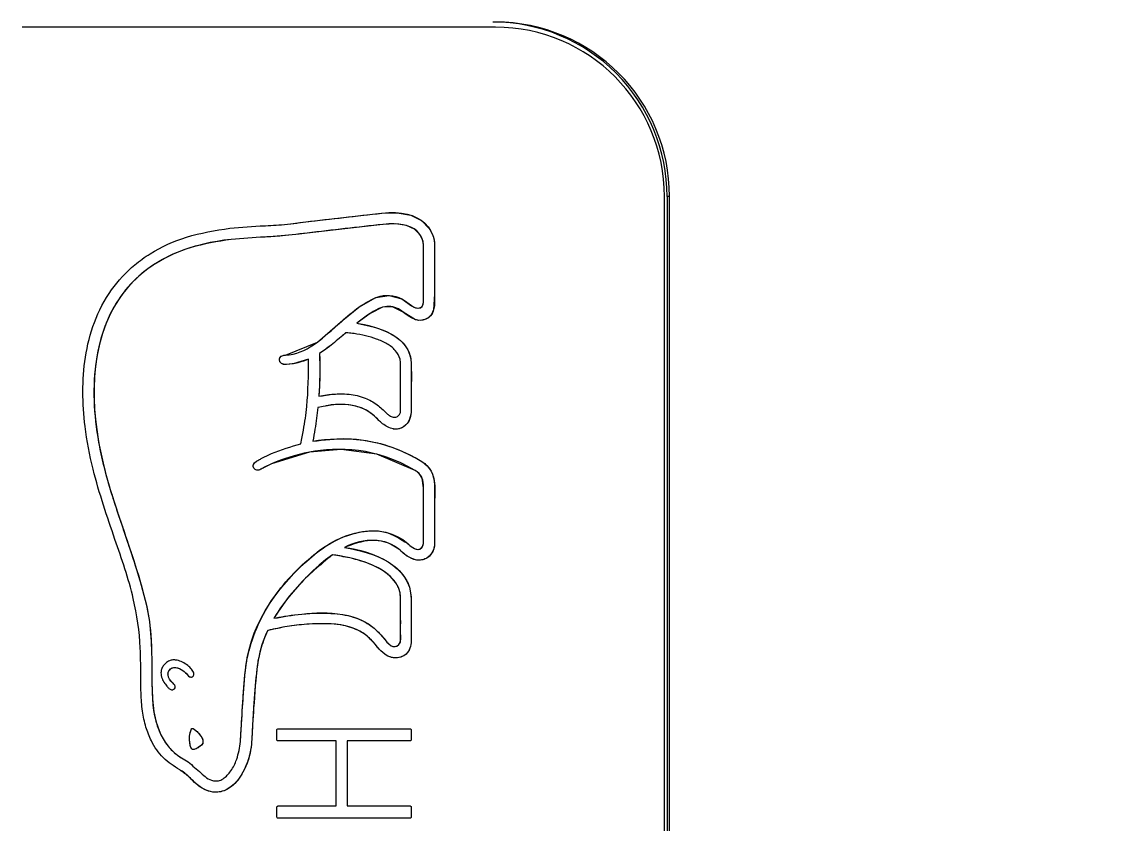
# Model space of a CAD drawing. Extents: x 2963 to 9049, y -570 to 1982.
# Drawn here: x 3362.66 to 3395.19, y 1216.27 to 1239.93 of the extents above; entities that cross this region are included whole.
import ezdxf

# ---------------------------------------------------------------- set-up
doc = ezdxf.new("R2010")
doc.units = 0
doc.header["$LTSCALE"] = 20
doc.header["$MEASUREMENT"] = 0
doc.layers.get('0').update_dxf_attribs({"linetype": 'CONTINUOUS'})
doc.layers.get('DEFPOINTS').update_dxf_attribs({"linetype": 'CONTINUOUS'})
doc.styles.get("Standard").update_dxf_attribs({"font": 'NanumGothic.ttf'})
doc.dimstyles.get("Standard").update_dxf_attribs({"dimtxt": 2.7, "dimasz": 2.5, "dimexe": 1.5, "dimexo": 1.5, "dimgap": 1.5, "dimtad": 1, "dimdec": 0, "dimlfac": 10, "dimzin": 0, "dimdsep": 46, "dimtxsty": 'Standard', "dimcen": 0, "dimclrt": 2, "dimadec": 0, "dimazin": 0, "dimtfac": 1, "dimtdec": 0, "dimtmove": 0, "dimatfit": 3, "dimfxl": 0, "dimtolj": 1, "dimtzin": 0, "dimarcsym": 0})

# ---------------------------------------------------------------- blocks, each defined once
blk = doc.blocks.new('*D41')
at = {"color": 3, "lineweight": -2}
for p, q in [((3121.307, 1203.622), (3121.307, 1534.653)), ((3855.188, 1203.622), (3855.188, 1534.653)), ((3145.307, 1528.653), (3831.188, 1528.653))]:
    blk.add_line(p, q, dxfattribs=at)
at = {"color": 3}
for points in [[(3145.307, 1532.653), (3145.307, 1524.653), (3121.307, 1528.653)], [(3831.188, 1532.653), (3831.188, 1524.653), (3855.188, 1528.653)]]:
    blk.add_solid(points, dxfattribs=at)
at = {"layer": 'DEFPOINTS', "color": 0}
for p in [(3855.188, 1528.653), (3121.307, 1201.822), (3855.188, 1201.822)]:
    blk.add_point(p, dxfattribs=at)
at = {"color": 2, "insert": (3488.248, 1553.735), "char_height": 24, "attachment_point": 5}
blk.add_mtext('\\A1;735', dxfattribs=at)
blk = doc.blocks.new('*D42')
at = {"color": 3, "lineweight": -2}
for p, q in [((3220.393, 1204.079), (3220.393, 1476.18)), ((3855.168, 1204.079), (3855.168, 1476.18)), ((3244.393, 1470.18), (3831.168, 1470.18))]:
    blk.add_line(p, q, dxfattribs=at)
at = {"color": 3}
for points in [[(3244.393, 1474.18), (3244.393, 1466.18), (3220.393, 1470.18)], [(3831.168, 1474.18), (3831.168, 1466.18), (3855.168, 1470.18)]]:
    blk.add_solid(points, dxfattribs=at)
at = {"layer": 'DEFPOINTS', "color": 0}
for p in [(3855.168, 1470.18), (3220.393, 1202.279, 0), (3855.168, 1202.279, 0)]:
    blk.add_point(p, dxfattribs=at)
at = {"color": 2, "insert": (3537.781, 1495.262), "char_height": 24, "attachment_point": 5}
blk.add_mtext('\\A1;635', dxfattribs=at)

msp = doc.modelspace()

# ---------------------------------------------------------------- linework, layer by layer
at = {"color": 7, "linetype": 'Continuous', "lineweight": 15}
for p, q in [((3376.619, 1239.779, 0), (3362.657, 1239.779, 0)), ((3376.619, 1239.779, 0), (3362.657, 1239.779, 0)), ((3381.606, 1169.779, 0), (3381.606, 1234.779, 0)), ((3381.606, 1169.779, 0), (3381.606, 1234.779, 0)), ((3381.683, 1234.779, 0), (3381.683, 1169.779, 0)), ((3381.755, 1234.779, 0), (3381.683, 1234.779, 0)), ((3381.755, 1169.779, 0), (3381.755, 1234.779, 0)), ((3368.789, 1233.848, 0), (3369.677, 1233.912, 0)), ((3368.789, 1233.848, 0), (3369.677, 1233.912, 0)), ((3369.691, 1233.58, 0), (3368.824, 1233.517, 0)), ((3369.691, 1233.58, 0), (3368.824, 1233.517, 0)), ((3374.139, 1219.04, 0), (3374.139, 1218.758, 0)), ((3374.139, 1219.04, 0), (3374.139, 1218.758, 0)), ((3371.923, 1216.8, 0), (3371.923, 1218.718, 0)), ((3371.923, 1216.8, 0), (3371.923, 1218.718, 0)), ((3372.249, 1218.718, 0), (3372.249, 1216.8, 0)), ((3372.249, 1218.718, 0), (3372.249, 1216.8, 0)), ((3374.139, 1216.761, 0), (3374.139, 1216.478, 0)), ((3374.139, 1216.761, 0), (3374.139, 1216.478, 0))]:
    msp.add_line(p, q, dxfattribs=at)
at = {"color": 7, "linetype": 'Continuous', "lineweight": 15, "elevation": 0, "flags": 128}
for points in [[(3371.023, 1234.034), (3372.652, 1234.22), (3373.263, 1234.288), (3373.725, 1234.303), (3374.124, 1234.232), (3374.444, 1234.07), (3374.677, 1233.83), (3374.77, 1233.643), (3374.812, 1233.485), (3374.823, 1233.393), (3374.824, 1233.371), (3374.824, 1233.366), (3374.824, 1233.365), (3374.824, 1233.365), (3374.824, 1233.364), (3374.824, 1233.364), (3374.824, 1233.364), (3374.824, 1233.364), (3374.824, 1233.364), (3374.824, 1232.311), (3374.824, 1231.897), (3374.798, 1231.437), (3374.738, 1231.303), (3374.635, 1231.198), (3374.538, 1231.15), (3374.405, 1231.124), (3374.265, 1231.144), (3373.901, 1231.371), (3373.582, 1231.528), (3373.285, 1231.515), (3372.922, 1231.329), (3372.534, 1231.046)], [(3371.11, 1229.986), (3370.655, 1229.847), (3370.458, 1229.823), (3370.365, 1229.83), (3370.311, 1229.854), (3370.273, 1229.891), (3370.257, 1229.923), (3370.249, 1229.958), (3370.25, 1229.995), (3370.261, 1230.026), (3370.288, 1230.058), (3370.327, 1230.08), (3370.379, 1230.096), (3370.403, 1230.099), (3370.414, 1230.1), (3370.419, 1230.101), (3370.421, 1230.101), (3370.422, 1230.101), (3370.422, 1230.101), (3370.422, 1230.101), (3370.422, 1230.101), (3370.423, 1230.101), (3370.423, 1230.101), (3371.374, 1230.488), (3372.118, 1231.13), (3372.593, 1231.512), (3373.096, 1231.8), (3373.482, 1231.863), (3373.856, 1231.767), (3374.148, 1231.558), (3374.214, 1231.518), (3374.28, 1231.493), (3374.343, 1231.487), (3374.384, 1231.493), (3374.428, 1231.512), (3374.46, 1231.542), (3374.481, 1231.581), (3374.494, 1231.65), (3374.495, 1231.76), (3374.495, 1231.956), (3374.495, 1232.305), (3374.495, 1232.899), (3374.495, 1233.161), (3374.495, 1233.276), (3374.495, 1233.366), (3374.491, 1233.408), (3374.476, 1233.481), (3374.392, 1233.659), (3374.233, 1233.817), (3373.993, 1233.926), (3373.679, 1233.974), (3373.3, 1233.959), (3372.691, 1233.89), (3371.068, 1233.704)], [(3374.033, 1224.539), (3374.033, 1224.539), (3374.033, 1224.539), (3374.033, 1224.539), (3374.033, 1224.538), (3374.034, 1224.538), (3374.036, 1224.536), (3374.043, 1224.53), (3374.062, 1224.512), (3374.118, 1224.468), (3374.251, 1224.388), (3374.303, 1224.373), (3374.35, 1224.371), (3374.39, 1224.381), (3374.437, 1224.411), (3374.469, 1224.453), (3374.495, 1224.541), (3374.495, 1224.722), (3374.495, 1225.023), (3374.495, 1225.561), (3374.495, 1226.182), (3374.457, 1226.476), (3374.366, 1226.608), (3374.308, 1226.659), (3374.279, 1226.679), (3374.265, 1226.688), (3374.259, 1226.692), (3374.256, 1226.693), (3374.255, 1226.694), (3374.254, 1226.694), (3374.254, 1226.694), (3374.254, 1226.695), (3374.254, 1226.695), (3373.126, 1227.177), (3372.065, 1227.321), (3371.132, 1227.237), (3370.018, 1226.892), (3369.703, 1226.735)], [(3371.923, 1218.718), (3370.964, 1218.718), (3370.542, 1218.718), (3370.356, 1218.718), (3370.274, 1218.718), (3370.21, 1218.718), (3370.195, 1218.721), (3370.183, 1218.73), (3370.173, 1218.744), (3370.172, 1218.752), (3370.171, 1218.755), (3370.171, 1218.757), (3370.171, 1218.757), (3370.171, 1218.758), (3370.171, 1218.758), (3370.171, 1218.758), (3370.171, 1218.758), (3370.171, 1218.758), (3370.171, 1218.758), (3370.171, 1218.916), (3370.171, 1218.986), (3370.171, 1219.04), (3370.174, 1219.055), (3370.183, 1219.067), (3370.197, 1219.076), (3370.204, 1219.078), (3370.207, 1219.078), (3370.209, 1219.078), (3370.21, 1219.078), (3370.21, 1219.078), (3370.21, 1219.078), (3370.21, 1219.078), (3370.21, 1219.078), (3370.21, 1219.078), (3370.21, 1219.078), (3372.388, 1219.078), (3373.346, 1219.078), (3373.767, 1219.078), (3373.953, 1219.078), (3374.034, 1219.078), (3374.098, 1219.078), (3374.114, 1219.075), (3374.127, 1219.067), (3374.136, 1219.055), (3374.139, 1219.04)], [(3371.923, 1218.718), (3370.964, 1218.718), (3370.542, 1218.718), (3370.356, 1218.718), (3370.274, 1218.718), (3370.21, 1218.718), (3370.195, 1218.721), (3370.183, 1218.73), (3370.173, 1218.744), (3370.172, 1218.752), (3370.171, 1218.755), (3370.171, 1218.757), (3370.171, 1218.757), (3370.171, 1218.758), (3370.171, 1218.758), (3370.171, 1218.758), (3370.171, 1218.758), (3370.171, 1218.758), (3370.171, 1218.758), (3370.171, 1218.916), (3370.171, 1218.986), (3370.171, 1219.04), (3370.174, 1219.055), (3370.183, 1219.067), (3370.197, 1219.076), (3370.204, 1219.078), (3370.207, 1219.078), (3370.209, 1219.078), (3370.21, 1219.078), (3370.21, 1219.078), (3370.21, 1219.078), (3370.21, 1219.078), (3370.21, 1219.078), (3370.21, 1219.078), (3370.21, 1219.078), (3372.388, 1219.078), (3373.346, 1219.078), (3373.767, 1219.078), (3373.953, 1219.078), (3374.034, 1219.078), (3374.098, 1219.078), (3374.114, 1219.075), (3374.127, 1219.067), (3374.136, 1219.055), (3374.139, 1219.04)], [(3374.139, 1218.758), (3374.136, 1218.742), (3374.127, 1218.73), (3374.112, 1218.721), (3374.105, 1218.719), (3374.101, 1218.718), (3374.1, 1218.718), (3374.099, 1218.718), (3374.099, 1218.718), (3374.099, 1218.718), (3374.099, 1218.718), (3374.099, 1218.718), (3374.098, 1218.718), (3374.098, 1218.718), (3372.249, 1218.718)], [(3374.139, 1218.758), (3374.136, 1218.742), (3374.127, 1218.73), (3374.112, 1218.721), (3374.105, 1218.719), (3374.101, 1218.718), (3374.1, 1218.718), (3374.099, 1218.718), (3374.099, 1218.718), (3374.099, 1218.718), (3374.099, 1218.718), (3374.099, 1218.718), (3374.098, 1218.718), (3374.098, 1218.718), (3372.249, 1218.718)], [(3374.139, 1216.478), (3374.136, 1216.464), (3374.127, 1216.451), (3374.112, 1216.442), (3374.105, 1216.44), (3374.101, 1216.44), (3374.1, 1216.439), (3374.099, 1216.439), (3374.099, 1216.439), (3374.099, 1216.439), (3374.099, 1216.439), (3374.099, 1216.439), (3374.098, 1216.439), (3374.098, 1216.439), (3371.921, 1216.439), (3370.963, 1216.439), (3370.541, 1216.439), (3370.356, 1216.439), (3370.274, 1216.439), (3370.21, 1216.439), (3370.195, 1216.443), (3370.183, 1216.451), (3370.173, 1216.465), (3370.172, 1216.472), (3370.171, 1216.476), (3370.171, 1216.477), (3370.171, 1216.478), (3370.171, 1216.478), (3370.171, 1216.478), (3370.171, 1216.478), (3370.171, 1216.478), (3370.171, 1216.478), (3370.171, 1216.478), (3370.171, 1216.637), (3370.171, 1216.706), (3370.171, 1216.761), (3370.174, 1216.775), (3370.183, 1216.788), (3370.197, 1216.797), (3370.204, 1216.799), (3370.208, 1216.8), (3370.209, 1216.8), (3370.21, 1216.8), (3370.21, 1216.8), (3370.21, 1216.8), (3370.21, 1216.8), (3370.21, 1216.8), (3370.21, 1216.8), (3370.21, 1216.8), (3371.923, 1216.8)], [(3374.139, 1216.478), (3374.136, 1216.464), (3374.127, 1216.451), (3374.112, 1216.442), (3374.105, 1216.44), (3374.101, 1216.44), (3374.1, 1216.439), (3374.099, 1216.439), (3374.099, 1216.439), (3374.099, 1216.439), (3374.099, 1216.439), (3374.099, 1216.439), (3374.098, 1216.439), (3374.098, 1216.439), (3371.921, 1216.439), (3370.963, 1216.439), (3370.541, 1216.439), (3370.356, 1216.439), (3370.274, 1216.439), (3370.21, 1216.439), (3370.195, 1216.443), (3370.183, 1216.451), (3370.173, 1216.465), (3370.172, 1216.472), (3370.171, 1216.476), (3370.171, 1216.477), (3370.171, 1216.478), (3370.171, 1216.478), (3370.171, 1216.478), (3370.171, 1216.478), (3370.171, 1216.478), (3370.171, 1216.478), (3370.171, 1216.478), (3370.171, 1216.637), (3370.171, 1216.706), (3370.171, 1216.761), (3370.174, 1216.775), (3370.183, 1216.788), (3370.197, 1216.797), (3370.204, 1216.799), (3370.208, 1216.8), (3370.209, 1216.8), (3370.21, 1216.8), (3370.21, 1216.8), (3370.21, 1216.8), (3370.21, 1216.8), (3370.21, 1216.8), (3370.21, 1216.8), (3370.21, 1216.8), (3371.923, 1216.8)]]:
    msp.add_lwpolyline(points, dxfattribs=at)
at = {"color": 7, "linetype": 'Continuous', "lineweight": 15}
for centre, radius, start, end in [((3376.54, 1234.786, 0), 5.143, 359.9238, 89.924), ((3376.612, 1234.786, 0), 5.143, 359.9239, 89.9239), ((3376.613, 1234.785, 0), 4.993, 359.9241, 89.9237), ((3376.613, 1234.785, 0), 4.993, 359.9241, 89.9237)]:
    msp.add_arc(centre, radius, start, end, dxfattribs=at)
for points, knots in [([(3342.997, 1393.179, 0), (3354.764, 1394.118, 0), (3378.301, 1395.996, 0), (3413.685, 1397.613, 0), (3449.151, 1398.394, 0), (3484.683, 1398.351, 0), (3520.264, 1397.625, 0), (3555.77, 1396.265, 0), (3590.189, 1394.308, 0), (3625.509, 1391.709, 0), (3660.783, 1388.526, 0), (3688.207, 1385.439, 0), (3707.869, 1383.206, 0), (3719.775, 1381.877, 0), (3731.65, 1380.294, 0), (3743.43, 1378.261, 0), (3755.052, 1375.568, 0), (3766.172, 1372.062, 0), (3776.71, 1367.725, 0), (3786.75, 1362.706, 0), (3796.449, 1356.879, 0), (3805.173, 1350.709, 0), (3812.844, 1344.345, 0), (3819.507, 1337.798, 0), (3825.636, 1330.629, 0), (3831.132, 1322.959, 0), (3835.909, 1314.921, 0), (3839.998, 1306.508, 0), (3843.404, 1297.692, 0), (3846.444, 1286.959, 0), (3848.974, 1274.442, 0), (3851.188, 1260.232, 0), (3853.184, 1243.471, 0), (3854.838, 1224.153, 0), (3855.058, 1209.57, 0), (3855.168, 1202.279, 0)], [0, 0, 0, 0, 0.055948, 0.111906, 0.167857, 0.224078, 0.280305, 0.336528, 0.392478, 0.448429, 0.504379, 0.56033, 0.579219, 0.598169, 0.617111, 0.635994, 0.654811, 0.673611, 0.691182, 0.708753, 0.726738, 0.744723, 0.759304, 0.773884, 0.788886, 0.803888, 0.818476, 0.833063, 0.848083, 0.863103, 0.885747, 0.908412, 0.931074, 0.965537, 1, 1, 1, 1]), ([(3395.19, 1306.475, 0), (3393.776, 1306.4, 0), (3392.363, 1306.324, 0), (3390.349, 1306.212, 0), (3389.749, 1306.178, 0), (3388.548, 1306.109, 0), (3387.948, 1306.074, 0), (3386.147, 1305.969, 0), (3384.947, 1305.897, 0), (3381.346, 1305.676, 0), (3378.946, 1305.522, 0), (3371.748, 1305.041, 0), (3366.95, 1304.694, 0), (3360.955, 1304.227, 0), (3359.757, 1304.132, 0), (3357.959, 1303.988, 0), (3357.36, 1303.93, 0), (3356.166, 1303.793, 0), (3355.57, 1303.713, 0), (3352.597, 1303.261, 0), (3350.246, 1302.726, 0), (3345.645, 1301.323, 0), (3343.393, 1300.454, 0), (3340.13, 1298.914, 0), (3339.061, 1298.361, 0), (3337.488, 1297.474, 0), (3336.97, 1297.169, 0), (3335.943, 1296.54, 0), (3335.436, 1296.217, 0), (3332.929, 1294.553, 0), (3331.02, 1293.077, 0), (3327.434, 1289.863, 0), (3325.756, 1288.126, 0), (3322.669, 1284.427, 0), (3321.26, 1282.466, 0), (3318.737, 1278.36, 0), (3317.624, 1276.216, 0), (3315.718, 1271.787, 0), (3314.925, 1269.505, 0), (3313.676, 1264.847, 0), (3313.219, 1262.473, 0), (3312.865, 1259.48, 0), (3312.805, 1258.88, 0), (3312.707, 1257.679, 0), (3312.658, 1257.077, 0), (3312.562, 1255.876, 0), (3312.515, 1255.274, 0), (3312.446, 1254.373, 0), (3312.423, 1254.072, 0), (3312.378, 1253.472, 0), (3312.355, 1253.171, 0), (3312.154, 1250.465, 0), (3311.988, 1248.06, 0), (3311.529, 1240.84, 0), (3311.274, 1236.025, 0), (3310.661, 1221.57, 0), (3310.456, 1211.924, 0), (3310.456, 1202.279, 0)], [0.7121402, 0.7121402, 0.7121402, 0.7121402, 0.719641, 0.719641, 0.7228269, 0.7228269, 0.7260128, 0.7260128, 0.7323846, 0.7323846, 0.7451281, 0.7451281, 0.7706153, 0.7706153, 0.7769871, 0.7769871, 0.780173, 0.780173, 0.7833589, 0.7833589, 0.7961025, 0.7961025, 0.8088461, 0.8088461, 0.8152179, 0.8152179, 0.8184038, 0.8184038, 0.8215897, 0.8215897, 0.8343333, 0.8343333, 0.8470769, 0.8470769, 0.8598205, 0.8598205, 0.8725641, 0.8725641, 0.8853077, 0.8853077, 0.8980513, 0.8980513, 0.9012372, 0.9012372, 0.9044231, 0.9044231, 0.907609, 0.907609, 0.9092019, 0.9092019, 0.9107949, 0.9107949, 0.9235384, 0.9235384, 0.9490256, 0.9490256, 1, 1, 1, 1]), ([(3371.023, 1234.034, 0), (3371.772, 1234.12, 0), (3372.521, 1234.206, 0), (3373.271, 1234.289, 0), (3373.845, 1234.352, 0), (3374.257, 1234.254, 0), (3374.827, 1233.726, 0), (3374.824, 1233.376, 0), (3374.824, 1233.364, 0), (3374.824, 1232.79, 0), (3374.824, 1232.215, 0), (3374.824, 1231.64, 0), (3374.824, 1231.415, 0), (3374.743, 1231.192, 0), (3374.481, 1231.134, 0), (3374.142, 1231.06, 0), (3373.939, 1231.422, 0), (3373.656, 1231.509, 0), (3373.496, 1231.558, 0), (3373.328, 1231.546, 0), (3373.178, 1231.475, 0), (3372.959, 1231.37, 0), (3372.725, 1231.198, 0), (3372.534, 1231.046, 0)], [0, 0, 0, 0, 0.3217188, 0.3217188, 0.3217188, 0.3939994, 0.3939994, 0.46628, 0.46628, 0.46628, 0.7108776, 0.7108776, 0.7108776, 0.7831582, 0.7831582, 0.7831582, 0.8554388, 0.8554388, 0.8554388, 0.9277194, 0.9277194, 0.9277194, 0.9999992, 0.9999992, 0.9999992, 0.9999992]), ([(3369.677, 1233.912, 0), (3369.89, 1233.922, 0), (3370.34, 1233.943, 0), (3370.787, 1234.003, 0), (3371.023, 1234.034, 0)], [0, 0, 0, 0, 0.471162, 1, 1, 1, 1]), ([(3371.11, 1229.986, 0), (3370.909, 1229.899, 0), (3370.692, 1229.839, 0), (3370.449, 1229.822, 0), (3370.333, 1229.814, 0), (3370.252, 1229.875, 0), (3370.244, 1230.058, 0), (3370.333, 1230.096, 0), (3370.423, 1230.101, 0), (3371.054, 1230.134, 0), (3371.496, 1230.575, 0), (3371.956, 1230.986, 0), (3372.279, 1231.275, 0), (3372.614, 1231.575, 0), (3373.038, 1231.775, 0), (3373.274, 1231.886, 0), (3373.538, 1231.891, 0), (3374.01, 1231.717, 0), (3374.155, 1231.487, 0), (3374.332, 1231.487, 0), (3374.453, 1231.486, 0), (3374.495, 1231.568, 0), (3374.495, 1231.672, 0), (3374.495, 1232.237, 0), (3374.495, 1232.801, 0), (3374.495, 1233.366, 0), (3374.495, 1233.376, 0), (3374.492, 1233.589, 0), (3374.104, 1233.941, 0), (3373.77, 1234.012, 0), (3373.305, 1233.96, 0), (3372.559, 1233.876, 0), (3371.813, 1233.79, 0), (3371.068, 1233.704, 0)], [0, 0, 0, 0, 0.056325, 0.056325, 0.056325, 0.112651, 0.112651, 0.168976, 0.168976, 0.168976, 0.225301, 0.225301, 0.225301, 0.281627, 0.281627, 0.281627, 0.337952, 0.337952, 0.394278, 0.394278, 0.394278, 0.450603, 0.450603, 0.450603, 0.637828, 0.637828, 0.637828, 0.694154, 0.694154, 0.750479, 0.750479, 0.750479, 1, 1, 1, 1]), ([(3367.309, 1217.865, 0), (3367.139, 1217.974, 0), (3366.795, 1218.193, 0), (3366.48, 1218.662, 0), (3366.295, 1219.138, 0), (3366.194, 1219.614, 0), (3366.163, 1220.08, 0), (3366.156, 1220.702, 0), (3366.164, 1221.637, 0), (3365.962, 1223.048, 0), (3365.478, 1224.423, 0), (3365.048, 1225.684, 0), (3364.717, 1226.788, 0), (3364.439, 1228.241, 0), (3364.417, 1229.725, 0), (3364.753, 1231.089, 0), (3365.245, 1232.033, 0), (3365.853, 1232.689, 0), (3366.596, 1233.223, 0), (3367.534, 1233.649, 0), (3368.356, 1233.779, 0), (3368.789, 1233.848, 0)], [0, 0, 0, 0, 0.031713, 0.063849, 0.086985, 0.112266, 0.140208, 0.160701, 0.210342, 0.287821, 0.384064, 0.44004, 0.498202, 0.565996, 0.673198, 0.729153, 0.786354, 0.839348, 0.868778, 0.930854, 1, 1, 1, 1]), ([(3367.309, 1217.865, 0), (3367.139, 1217.974, 0), (3366.795, 1218.193, 0), (3366.48, 1218.662, 0), (3366.295, 1219.138, 0), (3366.194, 1219.614, 0), (3366.163, 1220.08, 0), (3366.156, 1220.702, 0), (3366.164, 1221.637, 0), (3365.962, 1223.048, 0), (3365.478, 1224.423, 0), (3365.048, 1225.684, 0), (3364.717, 1226.788, 0), (3364.439, 1228.241, 0), (3364.417, 1229.725, 0), (3364.753, 1231.089, 0), (3365.245, 1232.033, 0), (3365.853, 1232.689, 0), (3366.596, 1233.223, 0), (3367.534, 1233.649, 0), (3368.356, 1233.779, 0), (3368.789, 1233.848, 0)], [0, 0, 0, 0, 0.031713, 0.063849, 0.086985, 0.112266, 0.140208, 0.160701, 0.210342, 0.287821, 0.384064, 0.44004, 0.498202, 0.565996, 0.673198, 0.729153, 0.786354, 0.839348, 0.868778, 0.930854, 1, 1, 1, 1]), ([(3371.068, 1233.704, 0), (3370.774, 1233.667, 0), (3370.316, 1233.609, 0), (3369.856, 1233.588, 0), (3369.691, 1233.58, 0)], [0, 0, 0, 0, 0.642447, 1, 1, 1, 1]), ([(3368.824, 1233.517, 0), (3367.684, 1233.391, 0), (3366.768, 1233.027, 0), (3366.103, 1232.432, 0), (3364.666, 1231.149, 0), (3364.656, 1229.108, 0), (3364.901, 1227.621, 0), (3365.054, 1226.69, 0), (3365.364, 1225.781, 0), (3365.664, 1224.9, 0), (3365.921, 1224.146, 0), (3366.186, 1223.367, 0), (3366.356, 1222.572, 0), (3366.478, 1222, 0), (3366.481, 1221.307, 0), (3366.485, 1220.696, 0), (3366.487, 1220.51, 0), (3366.489, 1220.325, 0), (3366.493, 1220.139, 0), (3366.518, 1219.148, 0), (3366.844, 1218.483, 0), (3367.46, 1218.159, 0), (3367.475, 1218.152, 0), (3367.49, 1218.144, 0), (3367.504, 1218.136, 0)], [0, 0, 0, 0, 0.1390248, 0.1390248, 0.1390248, 0.2780496, 0.2780496, 0.2780496, 0.4170744, 0.4170744, 0.4170744, 0.5560992, 0.5560992, 0.5560992, 0.695124, 0.695124, 0.695124, 0.8472279, 0.8472279, 0.8472279, 0.9862527, 0.9862527, 0.9862527, 0.9999967, 0.9999967, 0.9999967, 0.9999967]), ([(3368.824, 1233.517, 0), (3368.418, 1233.453, 0), (3367.65, 1233.333, 0), (3366.772, 1232.939, 0), (3366.082, 1232.447, 0), (3365.519, 1231.842, 0), (3365.063, 1230.965, 0), (3364.707, 1229.513, 0), (3364.797, 1227.85, 0), (3365.238, 1226.139, 0), (3365.7, 1224.804, 0), (3366.126, 1223.521, 0), (3366.447, 1222.311, 0), (3366.481, 1221.345, 0), (3366.485, 1220.743, 0), (3366.488, 1220.447, 0), (3366.49, 1220.302, 0), (3366.492, 1220.211, 0), (3366.493, 1220.17, 0), (3366.493, 1220.153, 0), (3366.493, 1220.145, 0), (3366.493, 1220.141, 0), (3366.493, 1220.14, 0), (3366.493, 1220.139, 0), (3366.515, 1219.89, 0), (3366.54, 1219.428, 0), (3366.745, 1218.865, 0), (3367.014, 1218.484, 0), (3367.264, 1218.267, 0), (3367.439, 1218.171, 0), (3367.504, 1218.136, 0)], [0, 0, 0, 0, 0.067679, 0.128077, 0.156571, 0.207302, 0.262913, 0.317602, 0.452125, 0.531264, 0.60887, 0.684651, 0.754398, 0.814077, 0.843169, 0.853676, 0.862923, 0.866991, 0.868781, 0.869569, 0.869915, 0.870068, 0.870135, 0.870164, 0.870188, 0.911274, 0.946094, 0.967152, 0.987655, 1, 1, 1, 1]), ([(3372.209, 1230.764, 0), (3372.208, 1230.764, 0), (3372.207, 1230.764, 0), (3372.206, 1230.763, 0), (3372.205, 1230.761, 0), (3372.202, 1230.759, 0), (3372.196, 1230.753, 0), (3372.185, 1230.744, 0), (3372.166, 1230.727, 0), (3372.13, 1230.696, 0), (3372.066, 1230.639, 0), (3371.945, 1230.536, 0), (3371.734, 1230.36, 0), (3371.546, 1230.231, 0), (3371.429, 1230.151, 0)], [0, 0, 0, 0, 0.001067, 0.002452, 0.004136, 0.00811, 0.015218, 0.028007, 0.051078, 0.092949, 0.169714, 0.311421, 0.570214, 1, 1, 1, 1]), ([(3372.209, 1230.764, 0), (3372.208, 1230.764, 0), (3372.207, 1230.764, 0), (3371.977, 1230.559, 0), (3371.673, 1230.301, 0), (3371.429, 1230.151, 0)], [0.000017, 0.000017, 0.000017, 0.000017, 0.003423, 0.003423, 1, 1, 1, 1]), ([(3373.403, 1228.392, 0), (3373.409, 1228.386, 0), (3373.426, 1228.37, 0), (3373.472, 1228.334, 0), (3373.53, 1228.296, 0), (3373.599, 1228.27, 0), (3373.657, 1228.268, 0), (3373.709, 1228.281, 0), (3373.754, 1228.308, 0), (3373.789, 1228.344, 0), (3373.813, 1228.388, 0), (3373.826, 1228.444, 0), (3373.821, 1228.575, 0), (3373.826, 1228.849, 0), (3373.823, 1229.252, 0), (3373.824, 1229.591, 0), (3373.824, 1229.783, 0), (3373.825, 1229.872, 0), (3373.809, 1230.034, 0), (3373.674, 1230.262, 0), (3373.419, 1230.449, 0), (3373.011, 1230.629, 0), (3372.616, 1230.716, 0), (3372.314, 1230.754, 0), (3372.233, 1230.762, 0), (3372.214, 1230.764, 0), (3372.209, 1230.764, 0)], [0, 0, 0, 0, 0.006612, 0.017738, 0.043799, 0.059039, 0.073249, 0.086685, 0.099771, 0.112014, 0.124389, 0.13716, 0.15535, 0.223188, 0.344328, 0.460477, 0.479836, 0.489515, 0.527917, 0.601833, 0.680753, 0.765271, 0.938031, 0.985134, 0.996244, 1, 1, 1, 1]), ([(3373.403, 1228.392, 0), (3373.409, 1228.386, 0), (3373.426, 1228.37, 0), (3373.472, 1228.334, 0), (3373.53, 1228.296, 0), (3373.599, 1228.27, 0), (3373.657, 1228.268, 0), (3373.709, 1228.281, 0), (3373.754, 1228.308, 0), (3373.789, 1228.344, 0), (3373.813, 1228.388, 0), (3373.826, 1228.444, 0), (3373.821, 1228.575, 0), (3373.826, 1228.849, 0), (3373.823, 1229.252, 0), (3373.824, 1229.591, 0), (3373.824, 1229.783, 0), (3373.825, 1229.872, 0), (3373.809, 1230.034, 0), (3373.674, 1230.262, 0), (3373.419, 1230.449, 0), (3373.011, 1230.629, 0), (3372.616, 1230.716, 0), (3372.314, 1230.754, 0), (3372.233, 1230.762, 0), (3372.214, 1230.764, 0), (3372.209, 1230.764, 0)], [0, 0, 0, 0, 0.006612, 0.017738, 0.043799, 0.059039, 0.073249, 0.086685, 0.099771, 0.112014, 0.124389, 0.13716, 0.15535, 0.223188, 0.344328, 0.460477, 0.479836, 0.489515, 0.527917, 0.601833, 0.680753, 0.765271, 0.938031, 0.985134, 0.996244, 1, 1, 1, 1]), ([(3372.534, 1231.046, 0), (3372.881, 1230.974, 0), (3373.41, 1230.863, 0), (3373.901, 1230.487, 0), (3374.059, 1230.221, 0), (3374.122, 1230.039, 0), (3374.156, 1229.513, 0), (3374.12, 1228.949, 0), (3374.143, 1228.36, 0), (3374.061, 1228.115, 0), (3373.914, 1227.978, 0), (3373.787, 1227.924, 0), (3373.684, 1227.914, 0), (3373.631, 1227.918, 0), (3373.609, 1227.923, 0), (3373.605, 1227.924, 0), (3373.604, 1227.924, 0)], [0, 0, 0, 0, 0.238395, 0.363324, 0.404546, 0.447104, 0.492929, 0.759976, 0.830652, 0.892329, 0.927599, 0.963981, 0.984397, 0.997179, 0.999798, 1, 1, 1, 1]), ([(3372.534, 1231.046, 0), (3373.076, 1230.959, 0), (3374.133, 1230.694, 0), (3374.133, 1229.84, 0), (3374.133, 1229.393, 0), (3374.133, 1228.945, 0), (3374.133, 1228.497, 0), (3374.133, 1228.291, 0), (3374.08, 1228.139, 0), (3373.979, 1228.042, 0), (3373.804, 1227.873, 0), (3373.606, 1227.923, 0), (3373.604, 1227.924, 0)], [0.0000011, 0.0000011, 0.0000011, 0.0000011, 0.1775105, 0.1775105, 0.1775105, 0.6454283, 0.6454283, 0.6454283, 0.8229388, 0.8229388, 0.8229388, 0.9995292, 0.9995292, 0.9995292, 0.9995292]), ([(3371.429, 1230.151, 0), (3371.436, 1229.91, 0), (3371.45, 1229.488, 0), (3371.422, 1229.068, 0), (3371.41, 1228.887, 0)], [0, 0, 0, 0, 0.570691, 1, 1, 1, 1]), ([(3370.882, 1227.487, 0), (3370.909, 1227.622, 0), (3370.979, 1227.986, 0), (3371.098, 1228.816, 0), (3371.105, 1229.518, 0), (3371.11, 1229.986, 0)], [0, 0, 0, 0, 0.1637787, 0.4422556, 1, 1, 1, 1]), ([(3370.882, 1227.487, 0), (3370.909, 1227.622, 0), (3370.979, 1227.986, 0), (3371.098, 1228.816, 0), (3371.105, 1229.518, 0), (3371.11, 1229.986, 0)], [0, 0, 0, 0, 0.1637787, 0.4422556, 1, 1, 1, 1]), ([(3371.41, 1228.887, 0), (3371.49, 1228.9, 0), (3371.602, 1228.917, 0), (3371.713, 1228.936, 0), (3371.744, 1228.942, 0)], [0, 0, 0, 0, 0.716407, 1, 1, 1, 1]), ([(3371.744, 1228.942, 0), (3371.813, 1228.948, 0), (3371.908, 1228.956, 0), (3372.094, 1228.961, 0), (3372.373, 1228.951, 0), (3372.758, 1228.864, 0), (3373.131, 1228.657, 0), (3373.315, 1228.477, 0), (3373.403, 1228.392, 0)], [0, 0, 0, 0, 0.114219, 0.156291, 0.307138, 0.575187, 0.799514, 1, 1, 1, 1]), ([(3371.744, 1228.942, 0), (3371.813, 1228.948, 0), (3371.908, 1228.956, 0), (3372.094, 1228.961, 0), (3372.373, 1228.951, 0), (3372.758, 1228.864, 0), (3373.131, 1228.657, 0), (3373.315, 1228.477, 0), (3373.403, 1228.392, 0)], [0, 0, 0, 0, 0.114219, 0.156291, 0.307138, 0.575187, 0.799514, 1, 1, 1, 1]), ([(3371.383, 1228.561, 0), (3371.357, 1228.347, 0), (3371.317, 1228.013, 0), (3371.255, 1227.682, 0), (3371.233, 1227.563, 0)], [0, 0, 0, 0, 0.640658, 1, 1, 1, 1]), ([(3371.383, 1228.561, 0), (3371.357, 1228.347, 0), (3371.317, 1228.013, 0), (3371.255, 1227.682, 0), (3371.233, 1227.563, 0)], [0, 0, 0, 0, 0.640658, 1, 1, 1, 1]), ([(3371.777, 1228.63, 0), (3371.777, 1228.63, 0), (3371.777, 1228.63, 0), (3371.777, 1228.63, 0), (3371.777, 1228.63, 0), (3371.776, 1228.63, 0), (3371.774, 1228.629, 0), (3371.766, 1228.628, 0), (3371.745, 1228.624, 0), (3371.687, 1228.614, 0), (3371.563, 1228.593, 0), (3371.454, 1228.574, 0), (3371.383, 1228.561, 0)], [0, 0, 0, 0, 0.0000771, 0.0002274, 0.0006799, 0.0021125, 0.0064135, 0.0194039, 0.0583866, 0.1702173, 0.4591145, 1, 1, 1, 1]), ([(3371.777, 1228.63, 0), (3371.777, 1228.63, 0), (3371.777, 1228.63, 0), (3371.777, 1228.63, 0), (3371.777, 1228.63, 0), (3371.776, 1228.63, 0), (3371.774, 1228.629, 0), (3371.766, 1228.628, 0), (3371.745, 1228.624, 0), (3371.687, 1228.614, 0), (3371.563, 1228.593, 0), (3371.454, 1228.574, 0), (3371.383, 1228.561, 0)], [0, 0, 0, 0, 0.0000771, 0.0002274, 0.0006799, 0.0021125, 0.0064135, 0.0194039, 0.0583866, 0.1702173, 0.4591145, 1, 1, 1, 1]), ([(3373.179, 1228.175, 0), (3373.123, 1228.232, 0), (3372.995, 1228.364, 0), (3372.722, 1228.538, 0), (3372.381, 1228.633, 0), (3372.052, 1228.653, 0), (3371.861, 1228.637, 0), (3371.777, 1228.63, 0)], [0, 0, 0, 0, 0.15443, 0.358573, 0.624451, 0.836738, 1, 1, 1, 1]), ([(3373.179, 1228.175, 0), (3373.017, 1228.346, 0), (3372.729, 1228.646, 0), (3372.059, 1228.646, 0), (3371.972, 1228.646, 0), (3371.879, 1228.64, 0), (3371.777, 1228.63, 0)], [0.0000062, 0.0000062, 0.0000062, 0.0000062, 0.5, 0.5, 0.5, 1, 1, 1, 1]), ([(3373.604, 1227.924, 0), (3373.548, 1227.94, 0), (3373.434, 1227.972, 0), (3373.307, 1228.065, 0), (3373.225, 1228.132, 0), (3373.189, 1228.165, 0), (3373.18, 1228.173, 0), (3373.179, 1228.175, 0)], [0, 0, 0, 0, 0.350103, 0.702984, 0.93131, 0.984884, 1, 1, 1, 1]), ([(3373.604, 1227.924, 0), (3373.548, 1227.94, 0), (3373.434, 1227.972, 0), (3373.307, 1228.065, 0), (3373.225, 1228.132, 0), (3373.189, 1228.165, 0), (3373.18, 1228.173, 0), (3373.179, 1228.175, 0)], [0, 0, 0, 0, 0.350103, 0.702984, 0.93131, 0.984884, 1, 1, 1, 1]), ([(3374.033, 1224.539, 0), (3374.033, 1224.539, 0), (3374.211, 1224.37, 0), (3374.447, 1224.37, 0), (3374.495, 1224.477, 0), (3374.495, 1224.548, 0), (3374.495, 1225.121, 0), (3374.495, 1225.693, 0), (3374.495, 1226.459, 0), (3374.419, 1226.595, 0), (3374.254, 1226.695, 0), (3371.972, 1228.074, 0), (3369.727, 1226.749, 0), (3369.703, 1226.735, 0)], [0, 0, 0, 0, 0.135664, 0.135664, 0.271331, 0.271331, 0.271331, 0.728665, 0.728665, 0.864333, 0.864333, 0.864333, 1, 1, 1, 1]), ([(3369.56, 1226.963, 0), (3369.566, 1226.967, 0), (3369.583, 1226.977, 0), (3369.633, 1227.007, 0), (3369.776, 1227.085, 0), (3370.188, 1227.283, 0), (3370.589, 1227.401, 0), (3370.882, 1227.487, 0)], [0, 0, 0, 0, 0.014686, 0.042051, 0.122953, 0.357381, 1, 1, 1, 1]), ([(3369.56, 1226.963, 0), (3369.566, 1226.967, 0), (3369.583, 1226.977, 0), (3369.633, 1227.007, 0), (3369.776, 1227.085, 0), (3370.188, 1227.283, 0), (3370.589, 1227.401, 0), (3370.882, 1227.487, 0)], [0, 0, 0, 0, 0.014686, 0.042051, 0.122953, 0.357381, 1, 1, 1, 1]), ([(3371.233, 1227.563, 0), (3372.12, 1227.718, 0), (3373.263, 1227.679, 0), (3374.424, 1226.979, 0), (3374.685, 1226.821, 0), (3374.824, 1226.574, 0), (3374.824, 1226.266, 0), (3374.824, 1225.691, 0), (3374.824, 1225.117, 0), (3374.824, 1224.542, 0), (3374.824, 1224.34, 0), (3374.703, 1224.087, 0), (3374.113, 1224.019, 0), (3373.815, 1224.341, 0), (3373.814, 1224.343, 0)], [0, 0, 0, 0, 0.135496, 0.135496, 0.135496, 0.270993, 0.270993, 0.270993, 0.729242, 0.729242, 0.729242, 0.864738, 0.864738, 1, 1, 1, 1]), ([(3371.233, 1227.563, 0), (3371.567, 1227.602, 0), (3372.28, 1227.685, 0), (3373.285, 1227.516, 0), (3374.033, 1227.197, 0), (3374.479, 1226.965, 0), (3374.722, 1226.72, 0), (3374.868, 1226.318, 0), (3374.811, 1225.771, 0), (3374.829, 1225.184, 0), (3374.82, 1224.764, 0), (3374.828, 1224.484, 0), (3374.787, 1224.318, 0), (3374.695, 1224.181, 0), (3374.572, 1224.094, 0), (3374.439, 1224.05, 0), (3374.288, 1224.048, 0), (3374.093, 1224.115, 0), (3373.944, 1224.22, 0), (3373.843, 1224.312, 0), (3373.819, 1224.337, 0), (3373.814, 1224.343, 0)], [0, 0, 0, 0, 0.138415, 0.295682, 0.413287, 0.474479, 0.501262, 0.553913, 0.643499, 0.724856, 0.79645, 0.816381, 0.840357, 0.865462, 0.882658, 0.901659, 0.92258, 0.943661, 0.985712, 0.996894, 1, 1, 1, 1]), ([(3369.703, 1226.735, 0), (3369.626, 1226.688, 0), (3369.532, 1226.702, 0), (3369.455, 1226.832, 0), (3369.481, 1226.916, 0), (3369.56, 1226.963, 0)], [0, 0, 0, 0, 0.5, 0.5, 0.9999797, 0.9999797, 0.9999797, 0.9999797]), ([(3369.703, 1226.735, 0), (3369.684, 1226.726, 0), (3369.646, 1226.707, 0), (3369.585, 1226.706, 0), (3369.53, 1226.724, 0), (3369.49, 1226.765, 0), (3369.472, 1226.818, 0), (3369.48, 1226.874, 0), (3369.509, 1226.927, 0), (3369.542, 1226.951, 0), (3369.56, 1226.963, 0)], [0, 0, 0, 0, 0.139592, 0.268226, 0.388335, 0.506241, 0.622869, 0.738304, 0.861827, 1, 1, 1, 1]), ([(3369.095, 1218.632, 0), (3369.107, 1218.83, 0), (3369.118, 1219.027, 0), (3369.13, 1219.225, 0), (3369.168, 1219.874, 0), (3369.214, 1220.682, 0), (3369.3, 1221.17, 0), (3369.539, 1222.517, 0), (3370.504, 1223.568, 0), (3372.062, 1224.879, 0), (3373.264, 1225.231, 0), (3374.033, 1224.539, 0)], [0, 0, 0, 0, 0.27971, 0.27971, 0.27971, 0.519806, 0.519806, 0.519806, 0.759903, 0.759903, 1, 1, 1, 1]), ([(3369.095, 1218.632, 0), (3369.1, 1218.72, 0), (3369.111, 1218.897, 0), (3369.138, 1219.367, 0), (3369.185, 1220.083, 0), (3369.258, 1221.329, 0), (3369.863, 1222.828, 0), (3370.896, 1223.943, 0), (3371.827, 1224.636, 0), (3372.574, 1224.909, 0), (3373.382, 1224.959, 0), (3373.816, 1224.678, 0), (3374.033, 1224.539, 0)], [0, 0, 0, 0, 0.028697, 0.057394, 0.152902, 0.261599, 0.461431, 0.661536, 0.748987, 0.8359, 0.918194, 1, 1, 1, 1]), ([(3373.814, 1224.343, 0), (3373.686, 1224.43, 0), (3373.427, 1224.607, 0), (3372.828, 1224.675, 0), (3372.423, 1224.524, 0), (3372.168, 1224.429, 0)], [0, 0, 0, 0, 0.2634773, 0.5355745, 1, 1, 1, 1]), ([(3372.168, 1224.429, 0), (3372.618, 1224.335, 0), (3373.287, 1224.194, 0), (3373.874, 1223.686, 0), (3374.051, 1223.36, 0), (3374.12, 1223.143, 0), (3374.152, 1222.643, 0), (3374.121, 1222.134, 0), (3374.142, 1221.629, 0), (3374.094, 1221.401, 0), (3373.956, 1221.239, 0), (3373.803, 1221.178, 0), (3373.667, 1221.165, 0), (3373.536, 1221.179, 0), (3373.371, 1221.258, 0), (3373.249, 1221.361, 0), (3373.177, 1221.44, 0), (3373.161, 1221.46, 0), (3373.157, 1221.465, 0), (3373.156, 1221.466, 0), (3373.156, 1221.466, 0), (3373.156, 1221.466, 0)], [0, 0, 0, 0, 0.255348, 0.380292, 0.421303, 0.463344, 0.50799, 0.702179, 0.750957, 0.793243, 0.829971, 0.866085, 0.882983, 0.907417, 0.939423, 0.984939, 0.996663, 0.999261, 0.999826, 0.999954, 1, 1, 1, 1]), ([(3372.168, 1224.429, 0), (3372.976, 1224.326, 0), (3374.133, 1223.901, 0), (3374.133, 1222.909, 0), (3374.133, 1222.505, 0), (3374.133, 1222.1, 0), (3374.133, 1221.515, 0), (3374.084, 1221.375, 0), (3373.897, 1221.2, 0), (3373.77, 1221.159, 0), (3373.63, 1221.17, 0), (3373.371, 1221.19, 0), (3373.158, 1221.463, 0), (3373.156, 1221.466, 0)], [0, 0, 0, 0, 0.156715, 0.156715, 0.156715, 0.529854, 0.529854, 0.68657, 0.68657, 0.843285, 0.843285, 0.843285, 1, 1, 1, 1]), ([(3371.811, 1224.208, 0), (3371.452, 1223.91, 0), (3370.849, 1223.41, 0), (3370.334, 1222.73, 0), (3370.126, 1222.404, 0), (3370.09, 1222.343, 0), (3370.087, 1222.338, 0), (3370.087, 1222.338, 0)], [0, 0, 0, 0, 0.545742, 0.915983, 0.994253, 0.999601, 1, 1, 1, 1]), ([(3373.396, 1221.662, 0), (3373.397, 1221.66, 0), (3373.401, 1221.655, 0), (3373.412, 1221.642, 0), (3373.439, 1221.611, 0), (3373.49, 1221.562, 0), (3373.566, 1221.507, 0), (3373.656, 1221.496, 0), (3373.726, 1221.522, 0), (3373.774, 1221.562, 0), (3373.809, 1221.613, 0), (3373.837, 1221.723, 0), (3373.82, 1221.878, 0), (3373.827, 1222.167, 0), (3373.823, 1222.453, 0), (3373.824, 1222.709, 0), (3373.824, 1222.821, 0), (3373.824, 1222.87, 0), (3373.824, 1222.892, 0), (3373.824, 1222.902, 0), (3373.824, 1222.906, 0), (3373.824, 1222.908, 0), (3373.824, 1222.909, 0), (3373.824, 1222.909, 0), (3373.824, 1223.022, 0), (3373.78, 1223.248, 0), (3373.513, 1223.629, 0), (3372.999, 1223.928, 0), (3372.386, 1224.118, 0), (3371.983, 1224.181, 0), (3371.811, 1224.208, 0)], [0, 0, 0, 0, 0.001729, 0.004463, 0.011777, 0.029849, 0.052758, 0.073998, 0.08862, 0.10268, 0.1165, 0.130002, 0.178956, 0.220775, 0.327224, 0.374061, 0.39467, 0.403738, 0.407727, 0.409483, 0.410255, 0.410595, 0.410744, 0.41081, 0.410862, 0.487945, 0.562316, 0.721345, 0.881546, 1, 1, 1, 1]), ([(3373.396, 1221.662, 0), (3373.402, 1221.655, 0), (3373.517, 1221.501, 0), (3373.747, 1221.501, 0), (3373.824, 1221.602, 0), (3373.824, 1221.696, 0), (3373.824, 1222.1, 0), (3373.824, 1222.505, 0), (3373.824, 1222.909, 0), (3373.824, 1223.882, 0), (3372.28, 1224.15, 0), (3371.811, 1224.208, 0)], [0, 0, 0, 0, 0.185839, 0.185839, 0.371678, 0.371678, 0.371678, 0.814161, 0.814161, 0.814161, 1, 1, 1, 1]), ([(3370.087, 1222.338, 0), (3370.438, 1222.411, 0), (3371.076, 1222.517, 0), (3371.769, 1222.483, 0), (3372.784, 1222.432, 0), (3373.152, 1221.969, 0), (3373.396, 1221.662, 0)], [0, 0, 0, 0, 0.5, 0.5, 0.5, 1, 1, 1, 1]), ([(3370.087, 1222.338, 0), (3370.359, 1222.384, 0), (3371.025, 1222.498, 0), (3371.932, 1222.522, 0), (3372.7, 1222.303, 0), (3373.125, 1221.995, 0), (3373.313, 1221.764, 0), (3373.396, 1221.662, 0)], [0, 0, 0, 0, 0.2316185, 0.5677269, 0.751259, 0.8901045, 1, 1, 1, 1]), ([(3369.894, 1221.97, 0), (3369.819, 1221.781, 0), (3369.63, 1221.312, 0), (3369.526, 1220.364, 0), (3369.479, 1219.511, 0), (3369.435, 1218.856, 0), (3369.414, 1218.38, 0), (3369.269, 1217.934, 0), (3369.029, 1217.559, 0), (3368.853, 1217.377, 0), (3368.662, 1217.26, 0), (3368.473, 1217.203, 0), (3368.254, 1217.203, 0), (3368.047, 1217.273, 0), (3367.81, 1217.42, 0), (3367.604, 1217.652, 0), (3367.405, 1217.796, 0), (3367.309, 1217.865, 0)], [0, 0, 0, 0, 0.0922829, 0.229592, 0.4300892, 0.4826, 0.5280575, 0.6473262, 0.6896227, 0.730289, 0.761522, 0.7906789, 0.8194057, 0.86011, 0.8882573, 0.9462464, 1, 1, 1, 1]), ([(3369.894, 1221.97, 0), (3369.773, 1221.701, 0), (3369.678, 1221.414, 0), (3369.624, 1221.113, 0), (3369.541, 1220.643, 0), (3369.495, 1219.846, 0), (3369.458, 1219.205, 0), (3369.446, 1219.006, 0), (3369.434, 1218.808, 0), (3369.42, 1218.609, 0), (3369.392, 1218.204, 0), (3369.151, 1217.528, 0), (3368.705, 1217.291, 0), (3368.471, 1217.166, 0), (3368.217, 1217.178, 0), (3367.967, 1217.325, 0), (3367.835, 1217.402, 0), (3367.732, 1217.505, 0), (3367.539, 1217.697, 0), (3367.45, 1217.785, 0), (3367.33, 1217.853, 0), (3367.32, 1217.859, 0), (3367.309, 1217.865, 0)], [0, 0, 0, 0, 0.138054, 0.138054, 0.138054, 0.276108, 0.276108, 0.276108, 0.437954, 0.437954, 0.437954, 0.576009, 0.576009, 0.576009, 0.714063, 0.714063, 0.714063, 0.852117, 0.852117, 0.990171, 0.990171, 1, 1, 1, 1]), ([(3373.156, 1221.466, 0), (3372.934, 1221.745, 0), (3372.629, 1222.127, 0), (3371.753, 1222.171, 0), (3370.793, 1222.219, 0), (3369.921, 1221.979, 0), (3369.894, 1221.97, 0)], [0, 0, 0, 0, 0.5, 0.5, 0.5, 1, 1, 1, 1]), ([(3373.156, 1221.466, 0), (3373.087, 1221.552, 0), (3372.934, 1221.742, 0), (3372.596, 1221.995, 0), (3372.069, 1222.167, 0), (3371.266, 1222.195, 0), (3370.544, 1222.118, 0), (3370.051, 1222.011, 0), (3369.929, 1221.98, 0), (3369.901, 1221.972, 0), (3369.894, 1221.97, 0)], [0, 0, 0, 0, 0.094177, 0.208216, 0.35578, 0.561674, 0.892393, 0.975342, 0.994091, 1, 1, 1, 1]), ([(3367.715, 1220.744, 0), (3367.69, 1220.784, 0), (3367.635, 1220.872, 0), (3367.508, 1220.977, 0), (3367.358, 1221.065, 0), (3367.209, 1221.111, 0), (3367.078, 1221.109, 0), (3366.96, 1221.07, 0), (3366.876, 1221.002, 0), (3366.809, 1220.917, 0), (3366.766, 1220.835, 0), (3366.746, 1220.707, 0), (3366.779, 1220.561, 0), (3366.855, 1220.424, 0), (3366.936, 1220.325, 0), (3366.993, 1220.261, 0), (3367.039, 1220.229, 0), (3367.08, 1220.222, 0), (3367.12, 1220.228, 0), (3367.14, 1220.245, 0), (3367.15, 1220.253, 0)], [0, 0, 0, 0, 0.070187, 0.154046, 0.242829, 0.328867, 0.383425, 0.434869, 0.512766, 0.540194, 0.59632, 0.647426, 0.730831, 0.813484, 0.879429, 0.920937, 0.941404, 0.96146, 0.980858, 1, 1, 1, 1]), ([(3367.715, 1220.744, 0), (3367.69, 1220.784, 0), (3367.635, 1220.872, 0), (3367.508, 1220.977, 0), (3367.358, 1221.065, 0), (3367.209, 1221.111, 0), (3367.078, 1221.109, 0), (3366.96, 1221.07, 0), (3366.876, 1221.002, 0), (3366.809, 1220.917, 0), (3366.766, 1220.835, 0), (3366.746, 1220.707, 0), (3366.779, 1220.561, 0), (3366.855, 1220.424, 0), (3366.936, 1220.325, 0), (3366.993, 1220.261, 0), (3367.039, 1220.229, 0), (3367.08, 1220.222, 0), (3367.12, 1220.228, 0), (3367.14, 1220.245, 0), (3367.15, 1220.253, 0)], [0, 0, 0, 0, 0.070187, 0.154046, 0.242829, 0.328867, 0.383425, 0.434869, 0.512766, 0.540194, 0.59632, 0.647426, 0.730831, 0.813484, 0.879429, 0.920937, 0.941404, 0.96146, 0.980858, 1, 1, 1, 1]), ([(3367.135, 1220.398, 0), (3367.115, 1220.416, 0), (3366.87, 1220.623, 0), (3366.996, 1220.8, 0), (3367.042, 1220.864, 0), (3367.107, 1220.892, 0), (3367.193, 1220.882, 0), (3367.33, 1220.867, 0), (3367.486, 1220.748, 0), (3367.538, 1220.666, 0)], [0, 0, 0, 0, 0.333333, 0.333333, 0.333333, 0.666667, 0.666667, 0.666667, 1, 1, 1, 1]), ([(3367.135, 1220.398, 0), (3367.12, 1220.411, 0), (3367.084, 1220.444, 0), (3367.033, 1220.504, 0), (3366.985, 1220.578, 0), (3366.96, 1220.652, 0), (3366.96, 1220.717, 0), (3366.974, 1220.766, 0), (3367.002, 1220.812, 0), (3367.039, 1220.848, 0), (3367.084, 1220.873, 0), (3367.13, 1220.884, 0), (3367.189, 1220.885, 0), (3367.274, 1220.867, 0), (3367.374, 1220.818, 0), (3367.47, 1220.75, 0), (3367.517, 1220.692, 0), (3367.538, 1220.666, 0)], [0, 0, 0, 0, 0.054091, 0.131926, 0.21189, 0.29246, 0.338152, 0.385934, 0.427475, 0.483499, 0.523891, 0.565577, 0.610808, 0.683673, 0.79881, 0.910189, 1, 1, 1, 1]), ([(3367.538, 1220.666, 0), (3367.547, 1220.655, 0), (3367.563, 1220.632, 0), (3367.598, 1220.61, 0), (3367.638, 1220.6, 0), (3367.677, 1220.607, 0), (3367.709, 1220.631, 0), (3367.726, 1220.666, 0), (3367.729, 1220.706, 0), (3367.72, 1220.731, 0), (3367.715, 1220.744, 0)], [0, 0, 0, 0, 0.131807, 0.261874, 0.387014, 0.510114, 0.630332, 0.749133, 0.872351, 1, 1, 1, 1]), ([(3367.538, 1220.666, 0), (3367.567, 1220.618, 0), (3367.627, 1220.588, 0), (3367.725, 1220.631, 0), (3367.74, 1220.695, 0), (3367.715, 1220.744, 0)], [0, 0, 0, 0, 0.5, 0.5, 1, 1, 1, 1]), ([(3367.15, 1220.253, 0), (3367.158, 1220.266, 0), (3367.174, 1220.29, 0), (3367.172, 1220.333, 0), (3367.159, 1220.37, 0), (3367.143, 1220.389, 0), (3367.135, 1220.398, 0)], [0, 0, 0, 0, 0.2692431, 0.5456656, 0.7709683, 1, 1, 1, 1]), ([(3367.643, 1218.513, 0), (3367.643, 1218.513, 0), (3367.642, 1218.514, 0), (3367.636, 1218.529, 0), (3367.618, 1218.582, 0), (3367.595, 1218.696, 0), (3367.589, 1218.873, 0), (3367.628, 1219.003, 0), (3367.65, 1219.075, 0)], [0, 0, 0, 0, 0.001576, 0.005842, 0.082684, 0.297309, 0.60832, 1, 1, 1, 1]), ([(3367.65, 1219.075, 0), (3367.65, 1219.076, 0), (3367.667, 1219.113, 0), (3367.736, 1219.062, 0), (3367.938, 1218.912, 0), (3367.983, 1218.762, 0), (3367.983, 1218.762, 0)], [0, 0, 0, 0, 0.498609, 0.498609, 0.498609, 1, 1, 1, 1]), ([(3367.65, 1219.075, 0), (3367.65, 1219.076, 0), (3367.651, 1219.078, 0), (3367.654, 1219.081, 0), (3367.659, 1219.086, 0), (3367.668, 1219.089, 0), (3367.68, 1219.089, 0), (3367.696, 1219.086, 0), (3367.729, 1219.07, 0), (3367.785, 1219.023, 0), (3367.867, 1218.95, 0), (3367.933, 1218.863, 0), (3367.972, 1218.797, 0), (3367.981, 1218.768, 0), (3367.983, 1218.763, 0), (3367.983, 1218.762, 0), (3367.983, 1218.762, 0)], [0, 0, 0, 0, 0.004723, 0.013358, 0.027045, 0.044843, 0.068074, 0.09941, 0.142275, 0.295532, 0.5394, 0.811672, 0.968085, 0.997949, 0.999886, 1, 1, 1, 1]), ([(3367.983, 1218.762, 0), (3367.984, 1218.76, 0), (3367.987, 1218.753, 0), (3367.991, 1218.732, 0), (3367.995, 1218.704, 0), (3367.992, 1218.669, 0), (3367.983, 1218.637, 0), (3367.961, 1218.601, 0), (3367.904, 1218.558, 0), (3367.837, 1218.509, 0), (3367.767, 1218.477, 0), (3367.732, 1218.468, 0), (3367.72, 1218.467, 0), (3367.72, 1218.467, 0), (3367.72, 1218.467, 0)], [0, 0, 0, 0, 0.017805, 0.051589, 0.140616, 0.209049, 0.282551, 0.361488, 0.486811, 0.756898, 0.921891, 0.995116, 0.999667, 1, 1, 1, 1]), ([(3367.983, 1218.762, 0), (3367.984, 1218.762, 0), (3368.022, 1218.655, 0), (3367.949, 1218.593, 0), (3367.804, 1218.47, 0), (3367.72, 1218.467, 0), (3367.72, 1218.467, 0)], [0, 0, 0, 0, 0.49917, 0.49917, 0.49917, 1, 1, 1, 1]), ([(3367.504, 1218.136, 0), (3367.634, 1218.032, 0), (3367.876, 1217.838, 0), (3368.137, 1217.576, 0), (3368.361, 1217.53, 0), (3368.468, 1217.544, 0), (3368.628, 1217.613, 0), (3368.812, 1217.804, 0), (3369.006, 1218.163, 0), (3369.062, 1218.458, 0), (3369.095, 1218.632, 0)], [0, 0, 0, 0, 0.20392, 0.379699, 0.428926, 0.475881, 0.508636, 0.639271, 0.786203, 1, 1, 1, 1]), ([(3367.504, 1218.136, 0), (3367.634, 1218.032, 0), (3367.876, 1217.838, 0), (3368.137, 1217.576, 0), (3368.361, 1217.53, 0), (3368.468, 1217.544, 0), (3368.628, 1217.613, 0), (3368.812, 1217.804, 0), (3369.006, 1218.163, 0), (3369.062, 1218.458, 0), (3369.095, 1218.632, 0)], [0, 0, 0, 0, 0.20392, 0.379699, 0.428926, 0.475881, 0.508636, 0.639271, 0.786203, 1, 1, 1, 1]), ([(3367.72, 1218.467, 0), (3367.718, 1218.467, 0), (3367.714, 1218.466, 0), (3367.703, 1218.465, 0), (3367.689, 1218.467, 0), (3367.673, 1218.472, 0), (3367.66, 1218.481, 0), (3367.649, 1218.494, 0), (3367.645, 1218.506, 0), (3367.643, 1218.513, 0)], [0, 0, 0, 0, 0.04413, 0.1256, 0.334216, 0.473974, 0.625825, 0.796202, 1, 1, 1, 1]), ([(3372.249, 1216.8, 0), (3372.594, 1216.8, 0), (3373.091, 1216.8, 0), (3373.655, 1216.799, 0), (3373.903, 1216.801, 0), (3374.023, 1216.798, 0), (3374.08, 1216.803, 0), (3374.114, 1216.798, 0), (3374.127, 1216.788, 0), (3374.137, 1216.776, 0), (3374.138, 1216.766, 0), (3374.139, 1216.761, 0)], [0, 0, 0, 0, 0.542079, 0.780581, 0.885531, 0.931706, 0.967979, 0.976157, 0.984255, 0.992242, 1, 1, 1, 1]), ([(3372.249, 1216.8, 0), (3372.594, 1216.8, 0), (3373.091, 1216.8, 0), (3373.655, 1216.799, 0), (3373.903, 1216.801, 0), (3374.023, 1216.798, 0), (3374.08, 1216.803, 0), (3374.114, 1216.798, 0), (3374.127, 1216.788, 0), (3374.137, 1216.776, 0), (3374.138, 1216.766, 0), (3374.139, 1216.761, 0)], [0, 0, 0, 0, 0.542079, 0.780581, 0.885531, 0.931706, 0.967979, 0.976157, 0.984255, 0.992242, 1, 1, 1, 1])]:
    msp.add_open_spline(points, degree=3, knots=knots, dxfattribs=at)
for points in [[(3369.677, 1233.912, 0), (3370.02, 1233.926, 0), (3370.373, 1233.942, 0), (3371.023, 1234.034, 0)], [(3371.068, 1233.704, 0), (3370.403, 1233.612, 0), (3370.041, 1233.596, 0), (3369.691, 1233.58, 0)], [(3371.429, 1230.151, 0), (3371.456, 1229.741, 0), (3371.438, 1229.265, 0), (3371.41, 1228.887, 0)], [(3371.41, 1228.887, 0), (3371.542, 1228.907, 0), (3371.743, 1228.942, 0), (3371.744, 1228.942, 0)], [(3373.814, 1224.343, 0), (3373.399, 1224.715, 0), (3372.747, 1224.719, 0), (3372.168, 1224.429, 0)], [(3371.811, 1224.208, 0), (3370.704, 1223.418, 0), (3370.088, 1222.34, 0), (3370.087, 1222.338, 0)], [(3367.15, 1220.253, 0), (3367.186, 1220.292, 0), (3367.176, 1220.36, 0), (3367.135, 1220.398, 0)], [(3367.643, 1218.513, 0), (3367.642, 1218.514, 0), (3367.53, 1218.765, 0), (3367.65, 1219.075, 0)], [(3367.72, 1218.467, 0), (3367.719, 1218.467, 0), (3367.658, 1218.454, 0), (3367.643, 1218.513, 0)]]:
    msp.add_open_spline(points, degree=3, dxfattribs=at)

# ---------------------------------------------------------------- dimensions: what is measured, and where the dimension line sits
dim = msp.add_linear_dim(base=(3855.188, 1528.653), p1=(3121.307, 1201.822), p2=(3855.188, 1201.822), text='735', dimstyle='Standard', override={"dimscale": 1.2, "dimtxt": 20, "dimasz": 20, "dimexe": 5, "dimgap": 10, "dimtih": 1, "dimtoh": 1, "dimlfac": 1, "dimzin": 12, "dimclrd": 3, "dimclre": 3, "dimazin": 2, "dimarcsym": 1})
dim.commit()
dim.dimension.update_dxf_attribs({"geometry": '*D41', "text_midpoint": (3488.248, 1528.653), "dimtype": 160})
dim = msp.add_linear_dim(base=(3855.168, 1470.18), p1=(3220.393, 1202.279, 0), p2=(3855.168, 1202.279, 0), dimstyle='Standard', override={"dimscale": 1.2, "dimtxt": 20, "dimasz": 20, "dimexe": 5, "dimgap": 10, "dimtih": 1, "dimtoh": 1, "dimlfac": 1, "dimzin": 12, "dimclrd": 3, "dimclre": 3, "dimazin": 2, "dimarcsym": 1})
dim.commit()
dim.dimension.update_dxf_attribs({"geometry": '*D42', "text_midpoint": (3537.781, 1470.18), "dimtype": 160})

doc.saveas('drawing.dxf')
